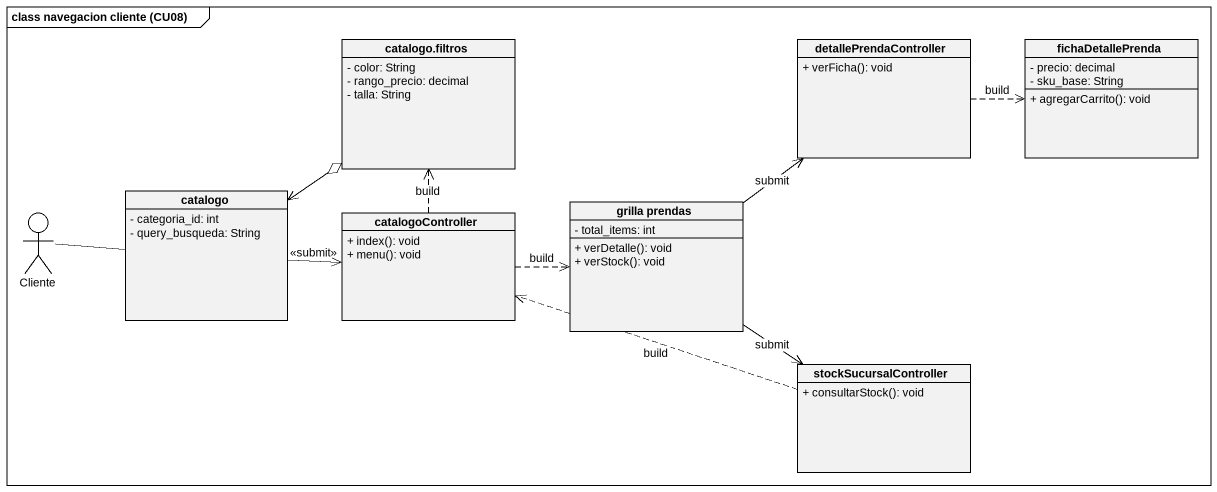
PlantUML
@startuml
mainframe class navegacion cliente (CU08)
allowmixing
hide circle
hide empty members
skinparam classAttributeIconSize 0
class "catalogo.filtros" as catalogo_filtros {
  - color: String
  - rango_precio: decimal
  - talla: String
}
class detallePrendaController {
  + verFicha(): void
}
class fichaDetallePrenda {
  - precio: decimal
  - sku_base: String
  + agregarCarrito(): void
}
actor Cliente
class catalogo {
  - categoria_id: int
  - query_busqueda: String
}
class catalogoController {
  + index(): void
  + menu(): void
}
class "grilla prendas" as grilla_prendas {
  - total_items: int
  + verDetalle(): void
  + verStock(): void
}
class stockSucursalController {
  + consultarStock(): void
}
detallePrendaController .right.> fichaDetallePrenda : build
Cliente -right- catalogo
catalogo <-up-o catalogo_filtros
catalogo -right-> catalogoController : <<submit>>
catalogoController .up.> catalogo_filtros : build
catalogoController .right.> grilla_prendas : build
grilla_prendas -up-> detallePrendaController : submit
grilla_prendas --> stockSucursalController : submit
stockSucursalController .left.> catalogoController : build
@enduml
